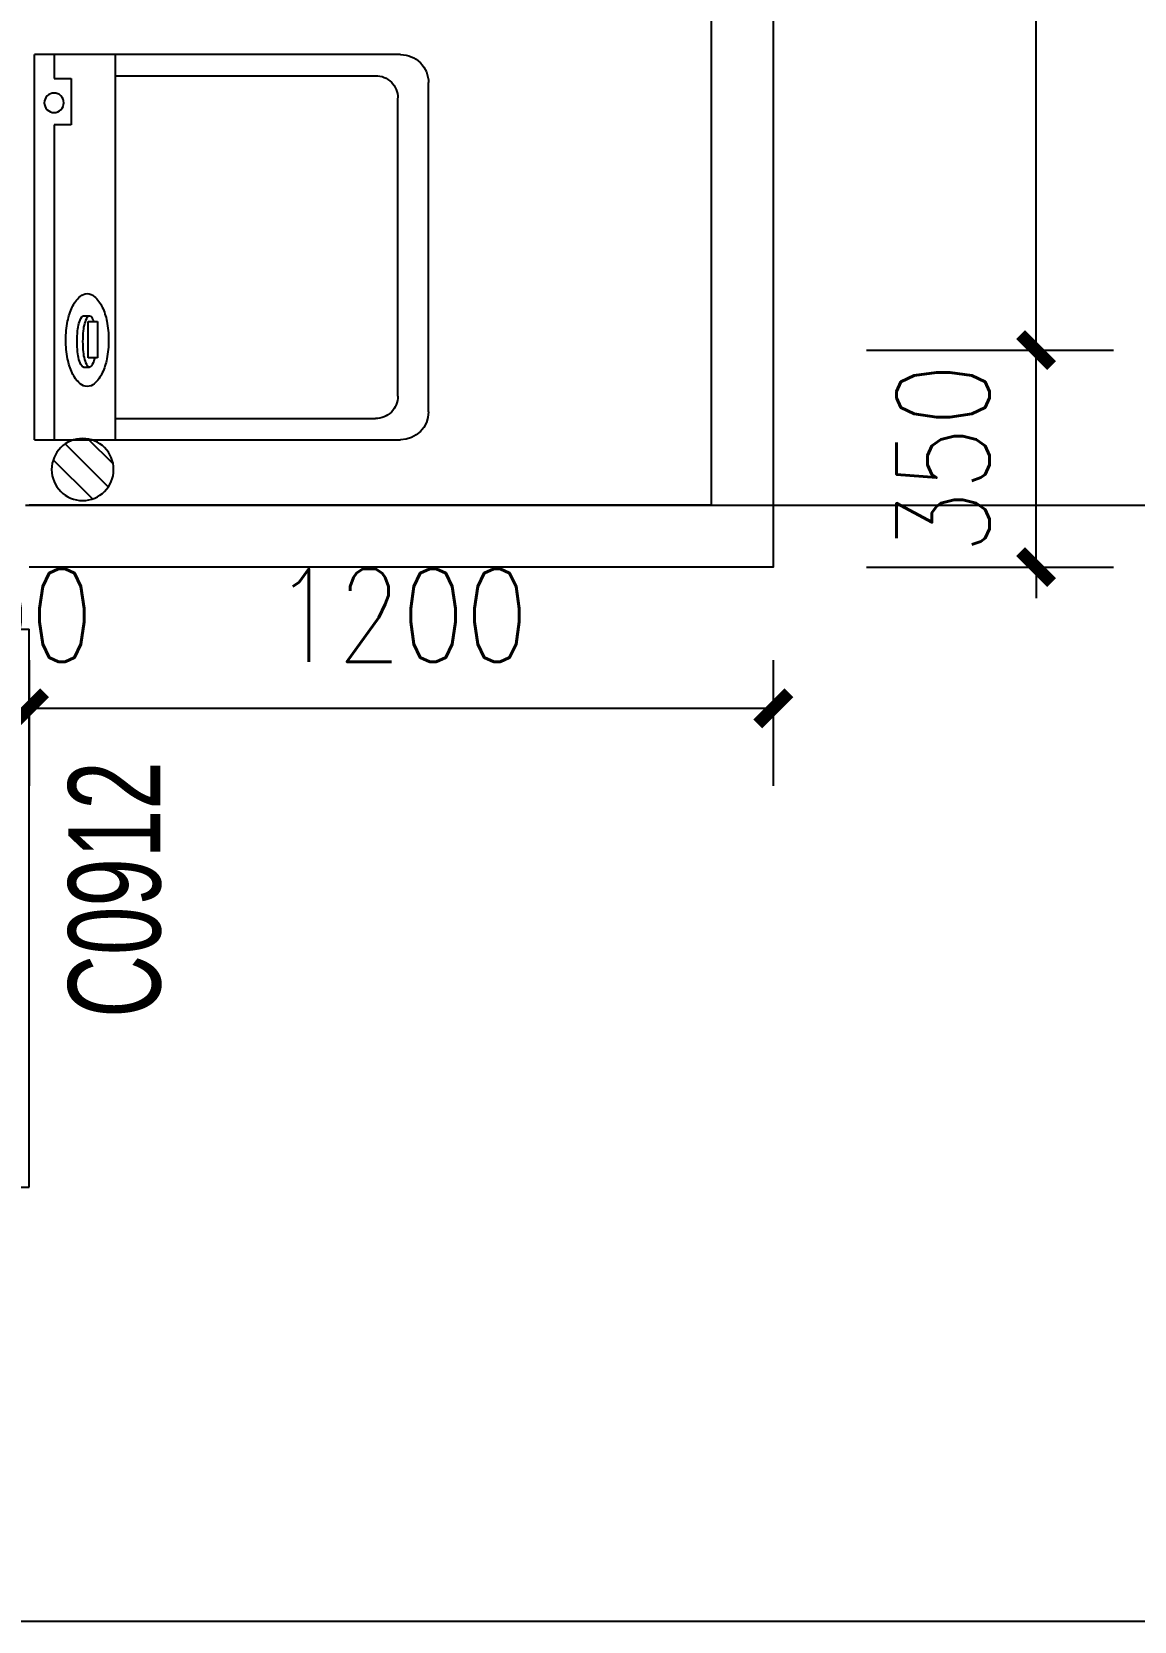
# Model space of a CAD drawing. Extents: x 718358 to 1668613, y -348838 to -159582.
# Drawn here: x 808140 to 809917, y -334794 to -332231 of the extents above; entities that cross this region are included whole.
import ezdxf

# ---------------------------------------------------------------- set-up
doc = ezdxf.new("R2010")
doc.units = 0
doc.header["$LTSCALE"] = 1000
doc.linetypes.add('DOTE', pattern=[2.42, 2, -0.2, 0.02, -0.2])
for name, color, linetype in [('建-厨卫用具', 66, 'Continuous'), ('建-尺寸', 73, 'Continuous'), ('建-轴网', 14, 'DOTE'), ('建-门窗', 4, 'Continuous'), ('建-门窗-编号', 7, 'Continuous'), ('建-阳台', 5, 'Continuous')]:
    doc.layers.add(name, color=color, linetype=linetype)
doc.styles.add('_TCH_WINDOW', font='gt单线西文.shx', dxfattribs={"height": 3.5, "bigfont": 'gt单线中文.shx'})
doc.styles.add('DIM_FONT', font='SIMPLEX.shx', dxfattribs={"width": 0.8, "bigfont": 'GBCBIG.shx'})
doc.dimstyles.new('DIMN50', dxfattribs={"dimscale": 0.5, "dimtxt": 300, "dimasz": 100, "dimexe": 250, "dimexo": 300, "dimgap": 150, "dimtad": 1, "dimdec": 0, "dimzin": 0, "dimdsep": 46, "dimtxsty": 'DIM_FONT', "dimblk": 'ARCHTICK', "dimcen": 0.09, "dimdle": 1, "dimclrt": 7, "dimazin": 2, "dimtfac": 1, "dimtdec": 0, "dimtix": 1, "dimtmove": 2, "dimatfit": 3, "dimldrblk": 'ARCHTICK', "dimfxl": 1, "dimtolj": 1, "dimtzin": 0, "dimarcsym": 0})

# ---------------------------------------------------------------- blocks, each defined once
blk = doc.blocks.new('xyjjj')
at = {"layer": '建-厨卫用具'}
for p, q in [((0, -310.5), (0, 310.5)), ((590.3, 310.5), (0, 310.5)), ((32.3, 272.2), (32.3, 310.5)), ((130.2, 310.5), (130.2, -310.5)), ((31.5, 272.2), (59.1, 272.2)), ((59.1, 272.2), (59.1, 197.4)), ((129.8, 276.5), (549.9, 276.5)), ((635.3, -265.5), (635.3, 265.5)), ((585.9, -240.5), (585.9, 240.5)), ((59.1, 197.4), (31.5, 197.4)), ((32.3, -310.5), (32.3, 197.4)), ((78.2, -110.7), (88.7, -110.8)), ((86.7, -120.1), (101.7, -120.1)), ((86.7, -178.3), (86.7, -120.1)), ((101.7, -120.1), (101.7, -178.3)), ((101.7, -178.3), (86.7, -178.3)), ((79.2, -193.3), (88.7, -193.3)), ((129.8, -276.5), (549.9, -276.5)), ((0, -310.5), (590.3, -310.5))]:
    blk.add_line(p, q, dxfattribs=at)
at = {"layer": '建-厨卫用具', "extrusion": (0, 0, -1)}
for centre, major_axis, start_param, end_param in [((590.3, 265.5), (-45, 0.3), 1.564068, 3.134865), ((549.9, 240.5), (36, 0.3), -1.563384, 0.007413), ((31.5, 232.8), (11.1, 11.1), 3.141593, 9.424778), ((85, -92.1), (12.1, 12.1), -1.517736, -0.785398), ((85, -92.1), (-12.1, 12.1), 0.785398, 1.517736), ((149.3, -137.7), (-69, 69), 5.68634, 5.929486), ((109.6, -119.4), (38.1, 38.1), 4.35869, 4.765449), ((60.4, -119.4), (-38.1, 38.1), 1.517736, 1.924496), ((20.7, -137.7), (-69, 69), 1.924496, 2.167642), ((212.5, -149.8), (-114.6, 114.6), 5.497787, 5.68634), ((154, -144.1), (60.1, 60.1), 4.033426, 4.17942), ((107.7, -132.2), (26.3, 26.3), 4.17942, 4.483935), ((79.2, -114.4), (2.57, 2.57), 4.483935, 5.497787), ((163.4, -144.1), (-60.1, 60.1), 5.604222, 5.750216), ((79.2, -114.4), (-2.57, 2.57), 0.785398, 1.098605), ((117.2, -132.2), (26.3, 26.3), 4.17942, 4.483935), ((88.7, -114.4), (2.57, 2.57), 4.483935, 5.497787), ((88.7, -114.4), (-2.57, 2.57), 0.785398, 1.79925), ((60.2, -132.2), (26.3, 26.3), 0.228454, 0.45526), ((-42.6, -149.8), (114.6, 114.6), 0.596845, 0.785398), ((212.5, -149.8), (114.6, 114.6), 3.738438, 3.926991), ((228.3, -152.1), (112.9, 112.9), 3.926991, 4.033426), ((228.3, -152.1), (112.9, 112.9), 3.820556, 3.926991), ((237.8, -152.1), (112.9, 112.9), 3.926991, 4.033426), ((237.8, -152.1), (112.9, 112.9), 3.820556, 3.926991), ((-42.6, -149.8), (114.6, 114.6), 0.785398, 0.973951), ((154, -160), (-60.1, 60.1), 5.245358, 5.391352), ((163.4, -160), (60.1, 60.1), 3.674562, 3.820556), ((13.9, -160), (60.1, 60.1), 1.002885, 1.037827), ((149.3, -161.9), (-69, 69), 5.066088, 5.309234), ((109.6, -180.2), (38.1, 38.1), 3.088533, 3.495292), ((107.7, -171.9), (-26.3, 26.3), 4.940843, 5.245358), ((79.2, -189.7), (-2.57, 2.57), 3.926991, 4.940843), ((117.2, -171.9), (-26.3, 26.3), 4.940843, 5.245358), ((88.7, -189.7), (-2.57, 2.57), 3.926991, 4.940843), ((88.7, -189.7), (2.57, 2.57), 1.342343, 2.356194), ((60.2, -171.9), (26.3, 26.3), 1.037827, 1.342343), ((60.4, -180.2), (-38.1, 38.1), 2.787893, 3.194653), ((20.7, -161.9), (69, 69), 0.973951, 1.217097), ((85, -207.5), (-12.1, 12.1), 3.926991, 4.659329), ((85, -207.5), (12.1, 12.1), 1.623856, 2.356194), ((549.9, -240.5), (36, 0.4), 0.010262, 1.581059), ((590.3, -265.5), (45, 0.3), 0.006728, 1.577524)]:
    blk.add_ellipse(centre, major_axis=major_axis, ratio=1, start_param=start_param, end_param=end_param, dxfattribs=at)
blk = doc.blocks.new('A$C28466982')
at = {"layer": '建-厨卫用具'}
h = blk.add_hatch(dxfattribs=at)
h.set_pattern_fill('ANSI31', color=256, scale=20, style=0)
h.set_pattern_definition([(45, (-61544.167, -20665.726), (-22.45064, 22.45064), [])])
edge = h.paths.add_edge_path()
edge.add_arc((50, 50), 50, 0, 360)
blk.add_circle((50, 50), 50, dxfattribs=at)
blk = doc.blocks.new('$DorLib2D$00000131')
at = {"color": 0, "linetype": 'Continuous'}
for p, q in [((0.15, 0.125), (0.23195, 0.19726)), ((0.23195, 0.19726), (0.23195, 0.125)), ((-0.5, 0.125), (-0.5, 0)), ((0.01924, 0.125), (-0.5, 0.125)), ((0.01924, 0), (0.01924, 0.125)), ((0.35, 0.125), (0.15, 0.125)), ((-0.5, 0), (0.01924, 0)), ((-0.02399, 0), (0.5, 0)), ((-0.02399, -0.125), (-0.02399, 0)), ((0.5, 0), (0.5, -0.125)), ((-0.35, -0.125), (-0.15, -0.125)), ((-0.23195, -0.19726), (-0.23195, -0.125)), ((-0.15, -0.125), (-0.23195, -0.19726)), ((0.5, -0.125), (-0.02399, -0.125))]:
    blk.add_line(p, q, dxfattribs=at)
blk = doc.blocks.new('$TCHSYS$WIN2D')
for p, q in [((-0.5, 0.5), (0.5, 0.5)), ((-0.5, 0.5), (-0.5, -0.5)), ((0.5, 0.5), (0.5, -0.5)), ((0.5, 0.1667), (-0.5, 0.1667)), ((0.5, -0.1667), (-0.5, -0.1667)), ((-0.5, -0.5), (0.5, -0.5))]:
    blk.add_line(p, q)
blk = doc.blocks.new('_ArchTick')
at = {"color": 0, "linetype": 'ByBlock', "const_width": 0.4}
blk.add_lwpolyline([(-0.5, -0.5), (0.5, 0.5)], dxfattribs=at)
blk = doc.blocks.new('*D1702')
at = {"layer": 'Defpoints', "color": 0, "transparency": 16777216}
for p in [(808035.2, -333093.8), (808135.2, -333093.8), (808135.2, -333321.6)]:
    blk.add_point(p, dxfattribs=at)
at = {"layer": '建-尺寸', "color": 0, "lineweight": -2, "transparency": 16777216}
for p, q in [((808035.2, -333243.8), (808035.2, -333446.6)), ((808135.2, -333243.8), (808135.2, -333446.6)), ((808035.2, -333321.6), (807985.2, -333321.6)), ((808035.2, -333321.6), (808135.2, -333321.6)), ((808135.2, -333321.6), (808185.2, -333321.6))]:
    blk.add_line(p, q, dxfattribs=at)
at = {"layer": '建-尺寸', "color": 0, "lineweight": -2, "transparency": 16777216, "xscale": 50, "yscale": 50, "zscale": 50}
blk.add_blockref('_ArchTick', (808035.2, -333321.6), dxfattribs=at)
at = {"layer": '建-尺寸', "color": 0, "lineweight": -2, "transparency": 16777216, "xscale": 50, "yscale": 50, "zscale": 50, "rotation": 180}
blk.add_blockref('_ArchTick', (808135.2, -333321.6), dxfattribs=at)
at = {"layer": '建-尺寸', "color": 7, "transparency": 16777216, "insert": (808085.2, -333171.6), "char_height": 150, "attachment_point": 5, "style": 'DIM_FONT'}
blk.add_mtext('\\A1;100', dxfattribs=at)
blk = doc.blocks.new('*D1703')
at = {"layer": 'Defpoints', "color": 0, "transparency": 16777216}
for p in [(808135.2, -333093.8), (809335.2, -333093.8), (809335.2, -333321.6)]:
    blk.add_point(p, dxfattribs=at)
at = {"layer": '建-尺寸', "color": 0, "lineweight": -2, "transparency": 16777216}
for p, q in [((808135.2, -333243.8), (808135.2, -333446.6)), ((809335.2, -333243.8), (809335.2, -333446.6)), ((808134.7, -333321.6), (809335.7, -333321.6))]:
    blk.add_line(p, q, dxfattribs=at)
at = {"layer": '建-尺寸', "color": 0, "lineweight": -2, "transparency": 16777216, "xscale": 50, "yscale": 50, "zscale": 50, "rotation": 180}
blk.add_blockref('_ArchTick', (808135.2, -333321.6), dxfattribs=at)
at = {"layer": '建-尺寸', "color": 0, "lineweight": -2, "transparency": 16777216, "xscale": 50, "yscale": 50, "zscale": 50}
blk.add_blockref('_ArchTick', (809335.2, -333321.6), dxfattribs=at)
at = {"layer": '建-尺寸', "color": 7, "transparency": 16777216, "insert": (808735.2, -333171.6), "char_height": 150, "attachment_point": 5, "style": 'DIM_FONT'}
blk.add_mtext('\\A1;1200', dxfattribs=at)
blk = doc.blocks.new('*D1707')
at = {"layer": 'Defpoints', "color": 0, "transparency": 16777216}
for p in [(809335.2, -329943.8), (809758.9, -329943.8), (809335.2, -332743.8)]:
    blk.add_point(p, dxfattribs=at)
at = {"layer": '建-尺寸', "color": 0, "lineweight": -2, "transparency": 16777216}
for p, q in [((809485.2, -329943.8), (809883.9, -329943.8)), ((809758.9, -332744.3), (809758.9, -329943.3)), ((809485.2, -332743.8), (809883.9, -332743.8))]:
    blk.add_line(p, q, dxfattribs=at)
at = {"layer": '建-尺寸', "color": 0, "lineweight": -2, "transparency": 16777216, "xscale": 50, "yscale": 50, "zscale": 50}
for p, rotation in [((809758.9, -329943.8), 90), ((809758.9, -332743.8), 270)]:
    blk.add_blockref('_ArchTick', p, dxfattribs=dict(at, rotation=rotation))
at = {"layer": '建-尺寸', "color": 7, "transparency": 16777216, "insert": (809608.9, -331343.8), "char_height": 150, "attachment_point": 5, "rotation": 90, "style": 'DIM_FONT'}
blk.add_mtext('\\A1;2800', dxfattribs=at)
blk = doc.blocks.new('*D1708')
at = {"layer": 'Defpoints', "color": 0, "transparency": 16777216}
for p in [(809335.2, -332743.8), (809758.9, -332743.8), (809335.2, -333093.8)]:
    blk.add_point(p, dxfattribs=at)
at = {"layer": '建-尺寸', "color": 0, "lineweight": -2, "transparency": 16777216}
for p, q in [((809758.9, -332743.8), (809758.9, -332693.8)), ((809485.2, -332743.8), (809883.9, -332743.8)), ((809758.9, -333093.8), (809758.9, -332743.8)), ((809485.2, -333093.8), (809883.9, -333093.8)), ((809758.9, -333093.8), (809758.9, -333143.8))]:
    blk.add_line(p, q, dxfattribs=at)
at = {"layer": '建-尺寸', "color": 0, "lineweight": -2, "transparency": 16777216, "xscale": 50, "yscale": 50, "zscale": 50}
for p, rotation in [((809758.9, -332743.8), 270), ((809758.9, -333093.8), 90)]:
    blk.add_blockref('_ArchTick', p, dxfattribs=dict(at, rotation=rotation))
at = {"layer": '建-尺寸', "color": 7, "transparency": 16777216, "insert": (809608.9, -332918.8), "char_height": 150, "attachment_point": 5, "rotation": 90, "style": 'DIM_FONT'}
blk.add_mtext('\\A1;350', dxfattribs=at)

msp = doc.modelspace()

# ---------------------------------------------------------------- linework, layer by layer
at = {"layer": '建-轴网'}
for p, q in [((805709.5, -332993.8), (810335.2, -332993.8)), ((805607.4, -334793.8), (810335.2, -334793.8))]:
    msp.add_line(p, q, dxfattribs=at)
at = {"layer": '建-阳台'}
for points in [[(808135.2, -329643.8), (809335.2, -329643.8), (809335.2, -333093.8), (808135.2, -333093.8)], [(808135.2, -329743.8), (809235.2, -329743.8), (809235.2, -332993.8), (808135.2, -332993.8)]]:
    msp.add_lwpolyline(points, dxfattribs=at)

# ---------------------------------------------------------------- block references
at = {"layer": '建-厨卫用具', "rotation": 6.003095950206519e-07}
msp.add_blockref('xyjjj', (808144, -332577.9), dxfattribs=at)
at = {"layer": '建-厨卫用具', "xscale": -1}
msp.add_blockref('A$C28466982', (808271.6, -332986.6), dxfattribs=at)
at = {"layer": '建-门窗'}
ref = msp.add_blockref('$DorLib2D$00000131', (808035.2, -331343.8), dxfattribs=dict(at, xscale=-2800, yscale=200, zscale=-2800, rotation=90))
ref.add_attrib('A', 'TLM2821', (808347.1, -331347.8), dxfattribs={"layer": '建-门窗-编号', "height": 148.75, "rotation": 90, "style": '_TCH_WINDOW', "width": 0.705882})
ref = msp.add_blockref('$TCHSYS$WIN2D', (808035.2, -333643.8), dxfattribs=dict(at, xscale=900, yscale=200, zscale=900, rotation=90))
ref.add_attrib('A', 'C0912', (808347.1, -333820.8), dxfattribs={"layer": '建-门窗-编号', "height": 148.75, "rotation": 90, "style": '_TCH_WINDOW', "width": 0.705882})

# ---------------------------------------------------------------- dimensions: what is measured, and where the dimension line sits
at = {"layer": '建-尺寸'}
for p1, p2, distance, picture, middle in [((809335.2, -332743.8), (809335.2, -329943.8), -423.7, '*D1707', (809608.9, -331343.8)), ((809335.2, -333093.8), (809335.2, -332743.8), -423.7, '*D1708', (809608.9, -332918.8)), ((808035.2, -333093.8), (808135.2, -333093.8), -227.8, '*D1702', (808085.2, -333171.6)), ((808135.2, -333093.8), (809335.2, -333093.8), -227.8, '*D1703', (808735.2, -333171.6))]:
    dim = msp.add_aligned_dim(p1=p1, p2=p2, distance=distance, dimstyle='DIMN50', dxfattribs=at)
    dim.commit()
    dim.dimension.update_dxf_attribs({"geometry": picture, "text_midpoint": middle})

doc.saveas('drawing.dxf')
